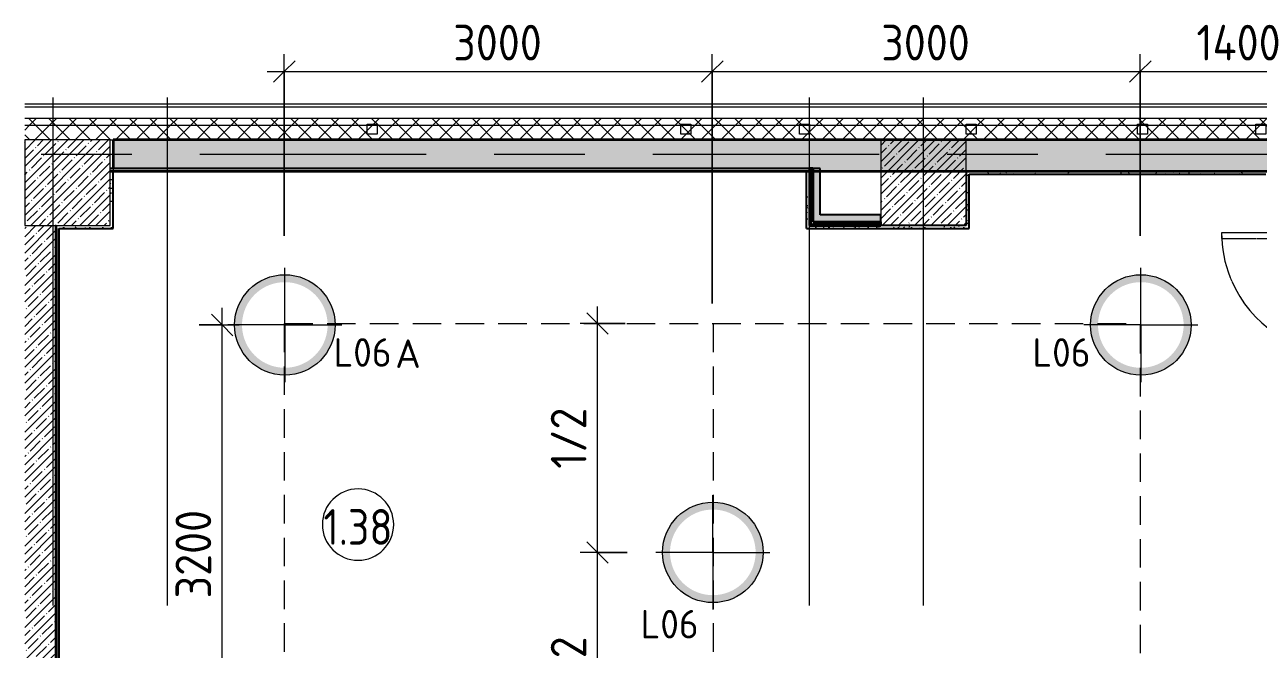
# Model space of a CAD drawing. Header units: millimetres. Extents: x 35802 to 233035, y -8553 to 29000.
# Drawn here: x 42160 to 50807, y 23531 to 27907 of the extents above; entities that cross this region are included whole.
import ezdxf

# ---------------------------------------------------------------- set-up
doc = ezdxf.new("R2010")
doc.units = ezdxf.units.MM
doc.linetypes.add('ADSK_Штрих_ш2 п1', pattern=[300, 200, -100])
doc.linetypes.add('Осевая', pattern=[3175, 635, -476.25, 1587.5, -476.25])
for name, color, linetype, lineweight in [('A-ANNO-DIMS', 7, 'Continuous', 9), ('A-ANNO-DIMS-100', 7, 'Continuous', 9), ('A-ANNO-NOTE', 7, 'Continuous', 9), ('A-AREA-IDEN', 7, 'Continuous', 9), ('A-DETL-1', 7, 'ADSK_Штрих_ш2 п1', 9), ('A-DOOR', 7, 'Continuous', 9), ('A-DOOR-1', 7, 'Continuous', 13), ('A-GLAZ', 7, 'Continuous', 9), ('A-GLAZ-1', 7, 'Continuous', 13), ('A-WALL', 7, 'Continuous', 9), ('E-LITE-EQPM-IDEN', 7, 'Continuous', 9), ('I-WALL', 7, 'Continuous', 9), ('S-COLS', 7, 'Continuous', 9), ('Оси', 7, 'Continuous', 9), ('Оси-2', 7, 'Осевая', 9)]:
    doc.layers.add(name, color=color, linetype=linetype, lineweight=lineweight)
for name, color, linetype, lineweight, true_color in [('A-CLNG-1', 7, 'Continuous', 9, 0xc0c0c0), ('A-WALL-1', 7, 'Continuous', 35, 0x3c3c3c), ('A-WALL-2', 7, 'Continuous', 25, 0x3c3c3c), ('A-WALL-3', 7, 'Continuous', 13, 0x3c3c3c), ('A-WALL-FNSH-1', 7, 'Continuous', 9, 0x3c3c3c), ('A-WALL-FNSH-2', 7, 'Continuous', 13, 0x3c3c3c), ('G-ANNO-TEXT-1', 1, 'Continuous', 9, 0xff0000)]:
    doc.layers.add(name, color=color, linetype=linetype, lineweight=lineweight, true_color=true_color)
doc.styles.add('GOST Common', font='GOST_Common.ttf', dxfattribs={"height": 200})
doc.styles.add('GOST Common_1', font='GOST_Common.ttf', dxfattribs={"width": 0.9, "height": 250})
doc.styles.add('ISOCPEUR', font='isocpeur.ttf', dxfattribs={"width": 0.9, "height": 250})
doc.styles.add('ISOCPEUR_1', font='isocpeur.ttf', dxfattribs={"height": 200})
doc.dimstyles.new('ISO-2_5_0_9К_БОЛЬШОЙ', dxfattribs={"dimscale": 304.8, "dimtxt": 248.995294, "dimasz": 0.492126, "dimexe": 0.393701, "dimexo": 0.984252, "dimgap": 0, "dimtad": 1, "dimdec": 0, "dimrnd": 10, "dimzin": 0, "dimdsep": 46, "dimtxsty": 'ISOCPEUR', "dimblk1": 'OBLIQUE', "dimblk2": 'OBLIQUE', "dimsah": 1, "dimcen": 0.09, "dimdle": 0.393701, "dimazin": 0, "dimtfac": 1, "dimtdec": 4, "dimtix": 1, "dimtmove": 0, "dimatfit": 3, "dimfxl": 1, "dimtvp": 1, "dimtolj": 1, "dimtzin": 0, "dimarcsym": 2})
pattern_1 = [(45, (0, 0), (-57.02463, 57.02463), []), (45, (57.025, 0), (-57.02463, 57.02463), [100.806, -20.161, 3.353, -16.808])]
pattern_2 = [(45, (0, 0), (-70.71068, 70.71068), []), (135, (0, 0), (-70.71068, -70.71068), [])]
pattern_3 = [(0, (0, 0), (121.92, 30.48), [10.058, -81.382, 10.058, -81.382, -487.68]), (0, (0, 0), (121.92, 30.48), [-182.88, 10.058, -172.822, 10.058, -81.382, -213.36]), (0, (0, 0), (121.92, 30.48), [-457.2, 10.058, -50.902, 10.058, -142.342]), (120, (45.72, 15.24), (-87.356454, 90.345817), [10.058, -81.382, 10.058, -81.382, -487.68]), (120, (45.72, 15.24), (-87.356454, 90.345817), [-182.88, 10.058, -172.822, 10.058, -81.382, -213.36]), (120, (45.72, 15.24), (-87.356454, 90.345817), [-457.2, 10.058, -50.902, 10.058, -142.342]), (240, (60.96, 76.2), (-34.563546, -120.825817), [10.058, -81.382, 10.058, -81.382, -487.68]), (240, (60.96, 76.2), (-34.563546, -120.825817), [-182.88, 10.058, -172.822, 10.058, -81.382, -213.36]), (240, (60.96, 76.2), (-34.563546, -120.825817), [-457.2, 10.058, -50.902, 10.058, -142.342])]
pattern_4 = [(45, (0, 0), (-106.066, 106.066), []), (135, (0, 0), (-106.066, -106.066), [])]

# ---------------------------------------------------------------- blocks, each defined once
blk = doc.blocks.new('BSC_Колонна _Прямоугольная - 600х600-V15-План расстановки осветительного оборудования 1 этажа в осях 12-23')
at = {"layer": 'S-COLS'}
h = blk.add_hatch(dxfattribs=at)
h.set_pattern_fill('FP_23', color=256, style=0, pattern_type=2)
h.set_pattern_definition([(45, (-42460, -26800), (-57.02463, 57.02463), []), (45, (-42402.975, -26800), (-57.02463, 57.02463), [100.806, -20.161, 3.353, -16.808])])
h.paths.add_polyline_path([(-300, -300), (300, -300), (300, 300), (-300, 300), (-300, -230.9)])
for p, q in [((300, 300), (-300, 300)), ((-300, 300), (-300, -300)), ((300, -300), (300, 300)), ((-300, -300), (300, -300))]:
    blk.add_line(p, q, dxfattribs=at)
blk = doc.blocks.new('120_Окно_СКБ_2Ст - 120_Окно_СКБ_2Ст 3100х2500 _мал_створка слева_-22273855-План расстановки осветительного оборудования 1 этажа в осях 12-23')
at = {"layer": 'A-GLAZ-1'}
for p, q in [((-1550, -75), (-1550, -5)), ((-1550, -5), (-1480, -5)), ((-1480, -75), (-1550, -75)), ((-1480, -5), (-1480, -75)), ((650, -75), (650, -5)), ((650, -5), (720, -5)), ((720, -75), (650, -75)), ((720, -5), (720, -75)), ((1480, -75), (1480, -5)), ((1480, -5), (1550, -5)), ((1550, -75), (1480, -75)), ((1550, -5), (1550, -75))]:
    blk.add_line(p, q, dxfattribs=at)
blk = doc.blocks.new('120_Окно_СКБ_2Ст - 120_Окно_СКБ_2Ст 2100х2400 _мал створка справа_-19092174-План расстановки осветительного оборудования 1 этажа в осях 12-23')
at = {"layer": 'A-GLAZ-1'}
for p, q in [((-1050, -75), (-1050, -5)), ((-1050, -5), (-980, -5)), ((-980, -75), (-1050, -75)), ((-980, -5), (-980, -75)), ((150, -75), (150, -5)), ((150, -5), (220, -5)), ((220, -75), (150, -75)), ((220, -5), (220, -75)), ((980, -75), (980, -5)), ((980, -5), (1050, -5)), ((1050, -75), (980, -75)), ((1050, -5), (1050, -75))]:
    blk.add_line(p, q, dxfattribs=at)
blk = doc.blocks.new('110_Дверь_СКБ_1Ст_Внутренняя1 - Д-26л 950х2100 EIW30-32941023-План расстановки осветительного оборудования 1 этажа в осях 12-23')
at = {"layer": 'A-DOOR'}
for start, end in [(113.492, 178.57963), (112.92521, 113.42587), (112.30729, 112.8605), (111.66495, 112.24407), (90, 111.60327)]:
    blk.add_arc((437.5, 100), 850, start, end, dxfattribs=at)
at = {"layer": 'A-DOOR-1'}
for p, q in [((437.5, 950), (397.5, 950)), ((397.5, 950), (397.5, 706.5)), ((437.5, 679.7), (437.5, 950)), ((397.5, 700.6), (397.5, 121)), ((437.5, 142.2), (437.5, 676.7)), ((397.5, 121), (397.5, 119.8)), ((437.5, 121), (437.5, 141.6))]:
    blk.add_line(p, q, dxfattribs=at)
blk = doc.blocks.new('DIMBLOCK43-План расстановки осветительного оборудования 1 этажа в осях 12-23')
at = {"layer": 'A-ANNO-DIMS-100', "lineweight": 20}
for p, q in [((43544.1, 25803.5), (43469.1, 25878.5)), ((43544.1, 25803.5), (43619.1, 25728.5)), ((43544.1, 22603.5), (43469.1, 22678.5)), ((43544.1, 22603.5), (43619.1, 22528.5))]:
    blk.add_line(p, q, dxfattribs=at)
at = {"layer": 'A-ANNO-DIMS-100'}
for p, q in [((43544.1, 22603.5), (43544.1, 25923.5)), ((43382.5, 25803.5), (43664.1, 25803.5)), ((43544.1, 25803.5), (43382.5, 25803.5)), ((43382.5, 22603.5), (43664.1, 22603.5)), ((43544.1, 22603.5), (43382.5, 22603.5))]:
    blk.add_line(p, q, dxfattribs=at)
at = {"layer": 'A-ANNO-DIMS-100', "color": 0, "insert": (43217.5, 23887.4), "char_height": 250, "width": 758.478, "attachment_point": 1, "rotation": 90, "line_spacing_factor": 1.149209, "style": 'ISOCPEUR'}
blk.add_mtext('3200', dxfattribs=at)
blk = doc.blocks.new('_Oblique')
at = {"color": 0, "linetype": 'ByBlock', "lineweight": -2}
blk.add_line((-0.5, -0.5), (0.5, 0.5), dxfattribs=at)
blk = doc.blocks.new('DIMBLOCK44-План расстановки осветительного оборудования 1 этажа в осях 12-23')
at = {"layer": 'A-ANNO-DIMS-100'}
for p, q in [((43980, 26428.8), (43980, 27699.8)), ((46980, 25953.2), (46980, 27699.8)), ((43860, 27579.8), (46980, 27579.8)), ((43980, 27579.8), (43980, 26428.8)), ((46980, 27579.8), (46980, 25953.2))]:
    blk.add_line(p, q, dxfattribs=at)
at = {"layer": 'A-ANNO-DIMS-100', "lineweight": 20}
for p, q in [((43980, 27579.8), (44055, 27654.8)), ((46980, 27579.8), (47055, 27654.8)), ((43980, 27579.8), (43905, 27504.8)), ((46980, 27579.8), (46905, 27504.8))]:
    blk.add_line(p, q, dxfattribs=at)
at = {"layer": 'A-ANNO-DIMS-100', "color": 0, "insert": (45164, 27906.4), "char_height": 250, "width": 758.478, "attachment_point": 1, "line_spacing_factor": 1.149209, "style": 'ISOCPEUR'}
blk.add_mtext('3000', dxfattribs=at)
blk = doc.blocks.new('DIMBLOCK45-План расстановки осветительного оборудования 1 этажа в осях 12-23')
at = {"layer": 'A-ANNO-DIMS-100'}
for p, q in [((46980, 25953.2), (46980, 27699.8)), ((49980, 26428.8), (49980, 27699.8)), ((46980, 27579.8), (49980, 27579.8)), ((46980, 27579.8), (46980, 25953.2)), ((49980, 27579.8), (49980, 26428.8))]:
    blk.add_line(p, q, dxfattribs=at)
at = {"layer": 'A-ANNO-DIMS-100', "lineweight": 20}
for p, q in [((46980, 27579.8), (47055, 27654.8)), ((49980, 27579.8), (50055, 27654.8)), ((46980, 27579.8), (46905, 27504.8)), ((49980, 27579.8), (49905, 27504.8))]:
    blk.add_line(p, q, dxfattribs=at)
at = {"layer": 'A-ANNO-DIMS-100', "color": 0, "insert": (48164, 27906.4), "char_height": 250, "width": 758.478, "attachment_point": 1, "line_spacing_factor": 1.149209, "style": 'ISOCPEUR'}
blk.add_mtext('3000', dxfattribs=at)
blk = doc.blocks.new('DIMBLOCK46-План расстановки осветительного оборудования 1 этажа в осях 12-23')
at = {"layer": 'A-ANNO-DIMS-100'}
for p, q in [((49980, 26428.8), (49980, 27699.8)), ((51380, 26837.5), (51380, 27699.8)), ((49980, 27579.8), (51500, 27579.8)), ((49980, 27579.8), (49980, 26428.8)), ((51380, 27579.8), (51380, 26837.5))]:
    blk.add_line(p, q, dxfattribs=at)
at = {"layer": 'A-ANNO-DIMS-100', "lineweight": 20}
for p, q in [((49980, 27579.8), (50055, 27654.8)), ((51380, 27579.8), (51455, 27654.8)), ((49980, 27579.8), (49905, 27504.8)), ((51380, 27579.8), (51305, 27504.8))]:
    blk.add_line(p, q, dxfattribs=at)
at = {"layer": 'A-ANNO-DIMS-100', "color": 0, "insert": (50373.5, 27906.4), "char_height": 250, "width": 735.494, "attachment_point": 1, "line_spacing_factor": 1.149209, "style": 'ISOCPEUR'}
blk.add_mtext('1400', dxfattribs=at)
blk = doc.blocks.new('Марка_Помещения - Номер-25198446-План расстановки осветительного оборудования 1 этажа в осях 12-23')
at = {"layer": 'A-AREA-IDEN'}
for start, end in [(360, 180), (180, 360)]:
    blk.add_arc((0, 0), 2.5, start, end, dxfattribs=at)
blk = doc.blocks.new('DIMBLOCK67-План расстановки осветительного оборудования 1 этажа в осях 12-23')
at = {"layer": 'A-ANNO-DIMS-100', "lineweight": 20}
for p, q in [((46174.3, 24210.4), (46099.3, 24285.4)), ((46174.3, 24210.4), (46249.3, 24135.4)), ((46174.3, 22607.5), (46099.3, 22682.5)), ((46174.3, 22607.5), (46249.3, 22532.5))]:
    blk.add_line(p, q, dxfattribs=at)
at = {"layer": 'A-ANNO-DIMS-100'}
for p, q in [((46382.5, 24210.4), (46054.3, 24210.4)), ((46174.3, 22607.5), (46174.3, 24210.4)), ((46174.3, 24210.4), (46382.5, 24210.4)), ((46368.2, 22607.5), (46054.3, 22607.5)), ((46174.3, 22607.5), (46368.2, 22607.5))]:
    blk.add_line(p, q, dxfattribs=at)
at = {"layer": 'A-ANNO-DIMS-100', "color": 0, "insert": (45847.7, 23193.5), "char_height": 250, "width": 517.144, "attachment_point": 1, "rotation": 90, "line_spacing_factor": 1.149209, "style": 'ISOCPEUR'}
blk.add_mtext('1/2', dxfattribs=at)
blk = doc.blocks.new('DIMBLOCK68-План расстановки осветительного оборудования 1 этажа в осях 12-23')
at = {"layer": 'A-ANNO-DIMS-100', "lineweight": 20}
for p, q in [((46174.3, 25813.4), (46099.3, 25888.4)), ((46174.3, 25813.4), (46249.3, 25738.4)), ((46174.3, 24210.4), (46099.3, 24285.4)), ((46174.3, 24210.4), (46249.3, 24135.4))]:
    blk.add_line(p, q, dxfattribs=at)
at = {"layer": 'A-ANNO-DIMS-100'}
for p, q in [((46174.3, 24210.4), (46174.3, 25933.4)), ((46368.2, 25813.4), (46054.3, 25813.4)), ((46174.3, 25813.4), (46368.2, 25813.4)), ((46382.5, 24210.4), (46054.3, 24210.4)), ((46174.3, 24210.4), (46382.5, 24210.4))]:
    blk.add_line(p, q, dxfattribs=at)
at = {"layer": 'A-ANNO-DIMS-100', "color": 0, "insert": (45847.7, 24796.4), "char_height": 250, "width": 517.144, "attachment_point": 1, "rotation": 90, "line_spacing_factor": 1.149209, "style": 'ISOCPEUR'}
blk.add_mtext('1/2', dxfattribs=at)

msp = doc.modelspace()

# ---------------------------------------------------------------- hatches: boundary and pattern name
at = {"layer": 'A-ANNO-NOTE'}
h = msp.add_hatch(color=256, dxfattribs=at)
h.paths.add_polyline_path([(43983.5, 25451.4), (44011.1, 25452.5), (44038.6, 25455.8), (44065.7, 25461.1), (44092.3, 25468.7), (44118.2, 25478.2), (44143.3, 25489.8), (44167.5, 25503.3), (44190.4, 25518.7), (44212.1, 25535.8), (44232.4, 25554.5), (44251.2, 25574.8), (44268.3, 25596.5), (44283.7, 25619.5), (44297.2, 25643.6), (44308.8, 25668.7), (44318.3, 25694.7), (44325.8, 25721.3), (44331.2, 25748.4), (44334.5, 25775.8), (44335.6, 25803.5), (44334.5, 25831.1), (44331.2, 25858.5), (44325.8, 25885.6), (44318.3, 25912.2), (44308.8, 25938.2), (44297.2, 25963.3), (44283.7, 25987.4), (44268.3, 26010.4), (44251.2, 26032.1), (44232.4, 26052.4), (44212.1, 26071.1), (44190.4, 26088.3), (44167.5, 26103.6), (44143.3, 26117.1), (44118.2, 26128.7), (44086.9, 26139.9), (44065.7, 26145.8), (44038.6, 26151.2), (44011.1, 26154.4), (43983.5, 26155.5), (43955.9, 26154.4), (43928.4, 26151.2), (43901.3, 26145.8), (43874.7, 26138.3), (43848.8, 26128.7), (43823.7, 26117.1), (43799.6, 26103.6), (43776.6, 26088.3), (43754.9, 26071.1), (43734.2, 26051.9), (43715.8, 26032.1), (43698.7, 26010.4), (43683.4, 25987.4), (43669.9, 25963.3), (43658.3, 25938.2), (43648.7, 25912.2), (43641.2, 25885.6), (43635.8, 25858.5), (43632.6, 25831.1), (43631.5, 25803.5), (43632.6, 25775.8), (43635.8, 25748.4), (43641.2, 25721.3), (43648.7, 25694.7), (43660.3, 25664.1), (43669.9, 25643.6), (43683.4, 25619.5), (43698.7, 25596.5), (43715.8, 25574.8), (43734.6, 25554.5), (43756, 25534.8), (43776.6, 25518.7), (43799.6, 25503.3), (43823.7, 25489.8), (43848.8, 25478.2), (43874.7, 25468.7), (43905.6, 25460.2), (43928.4, 25455.8), (43955.9, 25452.5), (43974.3, 25451.5)])
h.paths.add_polyline_path([(43983.5, 25503.5), (43960, 25504.4), (43936.6, 25507.2), (43913.5, 25511.7), (43890.8, 25518.1), (43868.7, 25526.3), (43847.3, 25536.2), (43826.8, 25547.7), (43807.2, 25560.8), (43788.7, 25575.3), (43771.4, 25591.3), (43755.4, 25608.6), (43740.8, 25627.1), (43724.2, 25652.6), (43716.2, 25667.3), (43706.4, 25688.7), (43698.2, 25710.8), (43691.8, 25733.4), (43687.2, 25756.5), (43684.4, 25779.9), (43683.5, 25803.5), (43684.4, 25827), (43687.2, 25850.4), (43691.8, 25873.5), (43698.2, 25896.2), (43708.2, 25922.7), (43716.2, 25939.7), (43727.7, 25960.2), (43740.8, 25979.8), (43755.4, 25998.3), (43771.4, 26015.6), (43788.7, 26031.6), (43807.2, 26046.2), (43826.8, 26059.2), (43847.3, 26070.8), (43868.7, 26080.6), (43890.8, 26088.8), (43913.5, 26095.2), (43936.6, 26099.8), (43960, 26102.5), (43983.5, 26103.5), (44007.1, 26102.5), (44030.5, 26099.8), (44053.6, 26095.2), (44076.2, 26088.8), (44098.3, 26080.6), (44119.7, 26070.8), (44140.3, 26059.2), (44159.9, 26046.2), (44178.4, 26031.6), (44195.7, 26015.6), (44211.6, 25998.3), (44226.2, 25979.8), (44239.3, 25960.2), (44250.8, 25939.7), (44260.7, 25918.3), (44268.8, 25896.2), (44275.2, 25873.5), (44279.8, 25850.4), (44282.6, 25827), (44283.5, 25803.5), (44282.6, 25779.9), (44279.8, 25756.5), (44275.2, 25733.4), (44268.3, 25709.2), (44260.7, 25688.7), (44249.2, 25664.1), (44239.3, 25646.7), (44226.2, 25627.1), (44211.6, 25608.6), (44195.7, 25591.3), (44178.4, 25575.3), (44159.9, 25560.8), (44140.3, 25547.7), (44117, 25534.8), (44098.3, 25526.3), (44076.2, 25518.1), (44053.6, 25511.7), (44030.5, 25507.2), (44007.1, 25504.4), (43991.4, 25503.6)])
h = msp.add_hatch(color=256, dxfattribs=at)
h.paths.add_polyline_path([(49983.5, 25451.4), (50011.1, 25452.5), (50038.6, 25455.8), (50065.7, 25461.1), (50092.3, 25468.7), (50118.2, 25478.2), (50143.3, 25489.8), (50167.5, 25503.3), (50190.4, 25518.7), (50212.1, 25535.8), (50232.4, 25554.5), (50253.7, 25577.8), (50268.3, 25596.5), (50283.7, 25619.5), (50297.2, 25643.6), (50308.8, 25668.7), (50318.3, 25694.7), (50325.8, 25721.3), (50331.2, 25748.4), (50334.5, 25775.8), (50335.6, 25803.5), (50334.5, 25831.1), (50331.2, 25858.5), (50325.8, 25885.6), (50318.3, 25912.2), (50308.8, 25938.2), (50297.2, 25963.3), (50283.7, 25987.4), (50268.3, 26010.4), (50251.2, 26032.1), (50232.4, 26052.4), (50212.1, 26071.1), (50190.4, 26088.3), (50167.5, 26103.6), (50143.3, 26117.1), (50118.2, 26128.7), (50092.3, 26138.3), (50065.7, 26145.8), (50038.6, 26151.2), (50011.1, 26154.4), (49983.5, 26155.5), (49955.9, 26154.4), (49928.4, 26151.2), (49901.3, 26145.8), (49874.7, 26138.3), (49848.8, 26128.7), (49823.7, 26117.1), (49799.6, 26103.6), (49776.6, 26088.3), (49754.9, 26071.1), (49734.2, 26051.9), (49715.8, 26032.1), (49698.7, 26010.4), (49683.4, 25987.4), (49669.9, 25963.3), (49658.3, 25938.2), (49648.7, 25912.2), (49641.2, 25885.6), (49635.8, 25858.5), (49632.6, 25831.1), (49631.5, 25803.5), (49632.6, 25775.8), (49635.8, 25748.4), (49641.2, 25721.3), (49648.7, 25694.7), (49660.3, 25664.1), (49669.9, 25643.6), (49683.4, 25619.5), (49698.7, 25596.5), (49715.8, 25574.8), (49734.6, 25554.5), (49756, 25534.8), (49776.6, 25518.7), (49799.6, 25503.3), (49823.7, 25489.8), (49848.8, 25478.2), (49874.7, 25468.7), (49901.3, 25461.1), (49928.4, 25455.8), (49955.9, 25452.5), (49974.3, 25451.5)])
h.paths.add_polyline_path([(49983.5, 25503.5), (49960, 25504.4), (49936.6, 25507.2), (49913.5, 25511.7), (49890.8, 25518.1), (49868.7, 25526.3), (49847.3, 25536.2), (49826.8, 25547.7), (49807.2, 25560.8), (49788.7, 25575.3), (49771.4, 25591.3), (49755.4, 25608.6), (49740.8, 25627.1), (49727.7, 25646.7), (49716.2, 25667.3), (49706.4, 25688.7), (49698.2, 25710.8), (49691.8, 25733.4), (49687.2, 25756.5), (49684.4, 25779.9), (49683.5, 25803.5), (49684.4, 25827), (49687.2, 25850.4), (49691.8, 25873.5), (49698.2, 25896.2), (49708.2, 25922.7), (49716.2, 25939.7), (49727.7, 25960.2), (49740.8, 25979.8), (49755.4, 25998.3), (49771.4, 26015.6), (49788.7, 26031.6), (49807.2, 26046.2), (49826.8, 26059.2), (49847.3, 26070.8), (49868.7, 26080.6), (49890.9, 26088.8), (49913.5, 26095.2), (49936.6, 26099.8), (49960, 26102.5), (49983.5, 26103.5), (50007.1, 26102.5), (50030.5, 26099.8), (50053.6, 26095.2), (50076.2, 26088.8), (50098.3, 26080.6), (50119.7, 26070.8), (50140.3, 26059.2), (50159.9, 26046.2), (50178.4, 26031.6), (50195.7, 26015.6), (50211.6, 25998.3), (50226.2, 25979.8), (50239.3, 25960.2), (50253.7, 25933.8), (50260.7, 25918.3), (50268.8, 25896.2), (50275.2, 25873.5), (50279.8, 25850.4), (50282.6, 25827), (50283.5, 25803.5), (50282.6, 25779.9), (50279.8, 25756.5), (50275.2, 25733.4), (50268.8, 25710.8), (50260.7, 25688.7), (50249.2, 25664.1), (50239.3, 25646.7), (50226.2, 25627.1), (50211.6, 25608.6), (50195.7, 25591.3), (50178.4, 25575.3), (50159.9, 25560.8), (50140.3, 25547.7), (50117, 25534.8), (50098.3, 25526.3), (50072.3, 25516.9), (50053.6, 25511.7), (50030.5, 25507.2), (50007.1, 25504.4), (49991.4, 25503.6)])
h = msp.add_hatch(color=256, dxfattribs=at)
h.paths.add_polyline_path([(46983.5, 23858.4), (47011.1, 23859.5), (47038.6, 23862.7), (47065.7, 23868.1), (47092.3, 23875.6), (47118.2, 23885.2), (47143.3, 23896.8), (47170.3, 23912.1), (47190.4, 23925.6), (47212.1, 23942.7), (47232.4, 23961.5), (47252.6, 23983.5), (47268.3, 24003.5), (47283.7, 24026.5), (47297.2, 24050.6), (47308.8, 24075.7), (47318.3, 24101.6), (47325.8, 24128.2), (47331.2, 24155.4), (47334.5, 24182.8), (47335.6, 24210.4), (47334.1, 24242), (47331.2, 24265.5), (47325.8, 24292.6), (47318.3, 24319.2), (47308.8, 24345.1), (47296.6, 24371.3), (47283.7, 24394.4), (47268.3, 24417.3), (47251.2, 24439.1), (47232.4, 24459.4), (47212.1, 24478.1), (47190.4, 24495.2), (47167.5, 24510.6), (47143.3, 24524.1), (47118.2, 24535.7), (47092.3, 24545.2), (47065.7, 24552.7), (47038.6, 24558.1), (47011.1, 24561.4), (46983.5, 24562.5), (46955.9, 24561.4), (46928.4, 24558.1), (46901.3, 24552.7), (46874.7, 24545.2), (46848.8, 24535.7), (46823.7, 24524.1), (46799.6, 24510.6), (46776.6, 24495.2), (46754.9, 24478.1), (46734.6, 24459.4), (46715.8, 24439.1), (46698.7, 24417.3), (46683.4, 24394.4), (46669.9, 24370.2), (46658.3, 24345.1), (46648.7, 24319.2), (46641.2, 24292.6), (46635.8, 24265.5), (46632.6, 24238), (46631.5, 24210.4), (46632.6, 24182.8), (46635.8, 24155.4), (46641.2, 24128.2), (46648.7, 24101.6), (46658.3, 24075.7), (46669.9, 24050.6), (46683.4, 24026.5), (46698.7, 24003.5), (46715.8, 23981.8), (46734.6, 23961.5), (46754.9, 23942.7), (46776.6, 23925.6), (46799.6, 23910.3), (46823.7, 23896.8), (46848.8, 23885.2), (46874.7, 23875.6), (46901.3, 23868.1), (46928.4, 23862.7), (46955.9, 23859.5), (46974.3, 23858.5)])
h.paths.add_polyline_path([(46983.5, 23910.4), (46960, 23911.4), (46936.6, 23914.1), (46913.5, 23918.7), (46890.8, 23925.1), (46868.7, 23933.3), (46847.3, 23943.1), (46826.8, 23954.6), (46807.2, 23967.7), (46787.3, 23983.5), (46771.4, 23998.3), (46755.4, 24015.6), (46740.8, 24034.1), (46727.7, 24053.7), (46716.2, 24074.2), (46706.4, 24095.6), (46698.2, 24117.7), (46691.8, 24140.4), (46687.2, 24163.5), (46684.4, 24186.9), (46683.5, 24210.4), (46684.4, 24234), (46687.2, 24257.4), (46691.8, 24280.5), (46698.2, 24303.1), (46706.4, 24325.2), (46716.2, 24346.6), (46730.3, 24371.3), (46740.8, 24386.8), (46755.4, 24405.3), (46771.4, 24422.6), (46788.7, 24438.5), (46807.6, 24453.4), (46826.8, 24466.2), (46847.3, 24477.7), (46868.7, 24487.6), (46890.8, 24495.7), (46913.5, 24502.1), (46936.6, 24506.7), (46960, 24509.5), (46988.9, 24510.4), (47007.1, 24509.5), (47030.5, 24506.7), (47059.6, 24500.6), (47076.2, 24495.7), (47098.3, 24487.6), (47119.7, 24477.7), (47140.3, 24466.2), (47159.9, 24453.1), (47178.4, 24438.5), (47195.7, 24422.6), (47211.6, 24405.3), (47226.2, 24386.8), (47239.3, 24367.2), (47250.8, 24346.6), (47260.7, 24325.2), (47268.8, 24303.1), (47275.2, 24280.5), (47279.8, 24257.4), (47282.6, 24234), (47283.5, 24210.4), (47282.6, 24186.9), (47279.8, 24163.5), (47275.2, 24140.4), (47267.2, 24112.8), (47260.7, 24095.6), (47250.8, 24074.2), (47239.3, 24053.7), (47226.2, 24034.1), (47211.6, 24015.6), (47195.7, 23998.3), (47178.4, 23982.3), (47159.9, 23967.7), (47140.3, 23954.6), (47119.7, 23943.1), (47098.3, 23933.3), (47076.2, 23925.1), (47053.6, 23918.7), (47030.5, 23914.1), (47007.1, 23911.4), (46988.9, 23910.5)])
at = {"layer": 'A-WALL'}
h = msp.add_hatch(dxfattribs=at)
h.set_pattern_fill('FP_17', color=256, style=0, pattern_type=2)
h.set_pattern_definition(pattern_2)
h.paths.add_polyline_path([(84590, 27200), (84590, 27250), (68210, 27250), (68210, 27200), (83263.9, 27200)])
h.paths.add_polyline_path([(68120, 27200), (68120, 27225), (68130, 27225), (68130, 27250), (67190, 27250), (67190, 27225), (67200, 27225), (67200, 27200), (68028.4, 27200)])
h.paths.add_polyline_path([(67110, 27200), (67110, 27250), (42160, 27250), (42160, 27200), (66577.4, 27200)])
h = msp.add_hatch(dxfattribs=at)
h.set_pattern_fill('FP_17', color=256, style=0, pattern_type=2)
h.set_pattern_definition(pattern_2)
h.paths.add_polyline_path([(84590, 27100), (84590, 27200), (68210, 27200), (68210, 27110), (68242, 27110), (68242, 27102), (68172, 27102), (68172, 27185), (68120, 27185), (68120, 27200), (67200, 27200), (67200, 27185), (67148, 27185), (67148, 27102), (67078, 27102), (67078, 27110), (67110, 27110), (67110, 27200), (42160, 27200), (42160, 27100), (83263.9, 27100)])
at = {"layer": 'I-WALL'}
h = msp.add_hatch(dxfattribs=at)
h.set_pattern_fill('FP_1', color=256, style=0, pattern_type=2)
h.set_pattern_definition(pattern_1)
h.paths.add_polyline_path([(84200, 26880), (84200, 27100), (42780, 27100), (42780, 26900), (42760, 26900), (42760, 26880), (84100, 26880)])
h = msp.add_hatch(dxfattribs=at)
h.set_pattern_fill('FP_67', color=256, style=0, pattern_type=2)
h.set_pattern_definition(pattern_3)
h.paths.add_polyline_path([(47640, 26880), (47640, 26900), (42780, 26900), (42780, 26880), (46988.9, 26880)])
h = msp.add_hatch(dxfattribs=at)
h.set_pattern_fill('FP_67', color=256, style=0, pattern_type=2)
h.set_pattern_definition(pattern_3)
h.paths.add_polyline_path([(47660, 26500), (47660, 26900), (47640, 26900), (47640, 26500)])
h = msp.add_hatch(dxfattribs=at)
h.set_pattern_fill('FP_74', color=256, style=0, pattern_type=2)
h.set_pattern_definition(pattern_4)
h.paths.add_polyline_path([(47660, 26500), (47672.5, 26500), (47672.5, 26900), (47660, 26900), (47660, 26569.1)])
h = msp.add_hatch(dxfattribs=at)
h.set_pattern_fill('FP_74', color=256, style=0, pattern_type=2)
h.set_pattern_definition(pattern_4)
h.paths.add_polyline_path([(47672.5, 26512.5), (47685, 26512.5), (47685, 26900), (47672.5, 26900), (47672.5, 26569.1)])
for points in [[(47735, 26525), (47735, 26900), (47685, 26900), (47685, 26525), (47714.4, 26525)], [(48160, 26525), (48160, 26575), (47735, 26575), (47735, 26525)]]:
    msp.add_hatch(color=256, dxfattribs=at).paths.add_polyline_path(points)
h = msp.add_hatch(dxfattribs=at)
h.set_pattern_fill('FP_67', color=256, style=0, pattern_type=2)
h.set_pattern_definition(pattern_3)
h.paths.add_polyline_path([(42780, 26480), (42780, 26880), (42760, 26880), (42760, 26480)])
h = msp.add_hatch(dxfattribs=at)
h.set_pattern_fill('FP_67', color=256, style=0, pattern_type=2)
h.set_pattern_definition(pattern_3)
h.paths.add_polyline_path([(48760, 26480), (48780, 26480), (48780, 26880), (48760, 26880), (48760, 26500)])
h = msp.add_hatch(dxfattribs=at)
h.set_pattern_fill('FP_67', color=256, style=0, pattern_type=2)
h.set_pattern_definition(pattern_3)
h.paths.add_polyline_path([(50616.4, 26860), (50860, 26860), (50860, 26880), (48780, 26880), (48781, 26860), (49890.9, 26860)])
h = msp.add_hatch(dxfattribs=at)
h.set_pattern_fill('FP_1', color=256, style=0, pattern_type=2)
h.set_pattern_definition(pattern_1)
h.paths.add_polyline_path([(42380, 23300), (42380, 26500), (42160, 26500), (42160, 23300)])
h = msp.add_hatch(dxfattribs=at)
h.set_pattern_fill('FP_67', color=256, style=0, pattern_type=2)
h.set_pattern_definition(pattern_3)
h.paths.add_polyline_path([(42760, 26480), (42760, 26500), (42380, 26500), (42380, 26480), (42636, 26480)])
h = msp.add_hatch(dxfattribs=at)
h.set_pattern_fill('FP_67', color=256, style=0, pattern_type=2)
h.set_pattern_definition(pattern_3)
h.paths.add_polyline_path([(42380, 23300), (42400, 23300), (42400, 26480), (42380, 26480), (42380, 23466.4)])
h = msp.add_hatch(dxfattribs=at)
h.set_pattern_fill('FP_67', color=256, style=0, pattern_type=2)
h.set_pattern_definition(pattern_3)
h.paths.add_polyline_path([(48760, 26480), (48760, 26500), (47640, 26500), (47640, 26480), (48439.9, 26480)])
h = msp.add_hatch(dxfattribs=at)
h.set_pattern_fill('FP_74', color=256, style=0, pattern_type=2)
h.set_pattern_definition(pattern_4)
h.paths.add_polyline_path([(47685, 26500), (48160, 26500), (48160, 26512.5), (47672.5, 26512.5), (47672.5, 26500)])
h = msp.add_hatch(dxfattribs=at)
h.set_pattern_fill('FP_74', color=256, style=0, pattern_type=2)
h.set_pattern_definition(pattern_4)
h.paths.add_polyline_path([(47714.4, 26512.5), (48160, 26512.5), (48160, 26525), (47685, 26525), (47685, 26512.5)])
at = {"layer": 'S-COLS'}
h = msp.add_hatch(dxfattribs=at)
h.set_pattern_fill('FP_1', color=256, style=0, pattern_type=2)
h.set_pattern_definition(pattern_1)
h.paths.add_polyline_path([(48160, 26500), (48760, 26500), (48760, 27100), (48160, 27100), (48160, 26569.1)])

# ---------------------------------------------------------------- linework, layer by layer
at = {"layer": 'A-ANNO-NOTE'}
for p, q in [((43983.5, 25803.5), (43983.5, 26203.5)), ((49983.5, 25803.5), (49983.5, 26203.5)), ((43983.5, 25803.5), (43583.5, 25803.5)), ((43983.5, 25803.5), (43983.5, 25403.5)), ((43983.5, 25803.5), (44383.5, 25803.5)), ((49983.5, 25803.5), (49583.5, 25803.5)), ((49983.5, 25803.5), (49983.5, 25403.5)), ((49983.5, 25803.5), (50383.5, 25803.5)), ((46983.5, 24210.4), (46983.5, 24610.4)), ((46983.5, 24210.4), (46583.5, 24210.4)), ((46983.5, 24210.4), (46983.5, 23810.4)), ((46983.5, 24210.4), (47383.5, 24210.4))]:
    msp.add_line(p, q, dxfattribs=at)
for centre in [(43983.5, 25803.5), (49983.5, 25803.5), (46983.5, 24210.4)]:
    msp.add_circle(centre, 352, dxfattribs=at)
at = {"layer": 'A-CLNG-1'}
for p, q in [((42781, 26879), (47639, 26879)), ((47639, 26479), (47639, 26479.5)), ((48781, 26479), (47639, 26479)), ((48781, 26479.5), (48781, 26479))]:
    msp.add_line(p, q, dxfattribs=at)
at = {"layer": 'A-DETL-1'}
for p, q in [((43980, 25813.4), (43980, 16195.8)), ((43980, 25813.4), (49980, 25813.4)), ((46985.4, 25813.4), (46985.4, 22607.5)), ((49980, 25803.5), (49980, 16195.8))]:
    msp.add_line(p, q, dxfattribs=at)
at = {"layer": 'A-WALL'}
for p, q in [((67110, 27250), (42160, 27250)), ((67110, 27200), (42160, 27200)), ((42780, 26900), (42780, 26880)), ((47672.5, 26900), (47672.5, 26512.5)), ((47672.5, 26512.5), (48160, 26512.5))]:
    msp.add_line(p, q, dxfattribs=at)
at = {"layer": 'A-WALL-1'}
for p, q in [((42780, 27100), (42780, 26900)), ((84200, 27100), (42780, 27100)), ((47685, 26900), (47660, 26900)), ((47660, 26900), (47660, 26500)), ((47685, 26900), (47685, 26525)), ((42760, 26880), (57550, 26880)), ((42380, 23300), (42380, 26500)), ((47660, 26500), (48160, 26500)), ((47685, 26525), (48160, 26525)), ((48160, 26500), (48160, 26525))]:
    msp.add_line(p, q, dxfattribs=at)
at = {"layer": 'A-WALL-2'}
for p, q in [((47660, 26900), (42760, 26900)), ((47735, 26900), (47685, 26900)), ((47735, 26575), (47735, 26900)), ((42780, 26480), (42780, 26880)), ((42780, 26880), (47640, 26880)), ((47640, 26480), (47640, 26880)), ((48760, 26880), (48760, 26500)), ((48780, 26480), (48780, 26860)), ((48780, 26860), (50860, 26860)), ((48160, 26575), (47735, 26575)), ((48160, 26525), (48160, 26575)), ((42400, 26480), (42780, 26480)), ((42400, 23320), (42400, 26480)), ((47640, 26480), (48780, 26480)), ((48760, 26500), (48160, 26500))]:
    msp.add_line(p, q, dxfattribs=at)
at = {"layer": 'A-WALL-3'}
for p, q in [((67110, 27330), (42160, 27330)), ((42760, 27100), (60160, 27100))]:
    msp.add_line(p, q, dxfattribs=at)
at = {"layer": 'A-WALL-FNSH-1'}
msp.add_line((68090, 27350), (42160, 27350), dxfattribs=at)
at = {"layer": 'A-WALL-FNSH-2'}
for p, q in [((47639, 26879), (47639, 26479.5)), ((47640, 26879), (47639, 26879)), ((48781, 26479.5), (48781, 26860)), ((47639, 26479.5), (47640, 26479.5)), ((47640, 26479.5), (47640, 26480)), ((48780, 26480), (48780, 26479.5)), ((48780, 26479.5), (48781, 26479.5))]:
    msp.add_line(p, q, dxfattribs=at)
at = {"layer": 'I-WALL'}
for p, q in [((42781, 26879), (42781, 26479)), ((44560, 26880), (44560, 26879)), ((50839, 26859), (48781, 26859)), ((42401, 26479), (42401, 23321)), ((42781, 26479), (42401, 26479))]:
    msp.add_line(p, q, dxfattribs=at)
at = {"layer": 'S-COLS'}
for p, q in [((48760, 27100), (48160, 27100)), ((48160, 27100), (48160, 26500)), ((48760, 26500), (48760, 27100)), ((48160, 26500), (48760, 26500))]:
    msp.add_line(p, q, dxfattribs=at)
at = {"layer": 'Оси'}
for p, q in [((42360, 24898.1), (42360, 27398.1)), ((43160, 24898.1), (43160, 27398.1)), ((47660, 24898.1), (47660, 27398.1)), ((48460, 24898.1), (48460, 27398.1))]:
    msp.add_line(p, q, dxfattribs=at)
at = {"layer": 'Оси-2'}
for p, q in [((39101.6, 27000), (82250, 27000)), ((42360, 501), (42360, 24898.1)), ((43160, 501), (43160, 24898.1)), ((47660, 501), (47660, 24898.1)), ((48460, 501), (48460, 24898.1))]:
    msp.add_line(p, q, dxfattribs=at)

# ---------------------------------------------------------------- block references
at = {"layer": 'A-AREA-IDEN', "xscale": 99.99999999999993, "yscale": 99.99999999999993, "zscale": 99.99999999999993}
msp.add_blockref('Марка_Помещения - Номер-25198446-План расстановки осветительного оборудования 1 этажа в осях 12-23', (44496.6, 24405), dxfattribs=at)
at = {"layer": 'A-DOOR', "rotation": 89.9999999999999}
msp.add_blockref('110_Дверь_СКБ_1Ст_Внутренняя1 - Д-26л 950х2100 EIW30-32941023-План расстановки осветительного оборудования 1 этажа в осях 12-23', (51500, 26012.5), dxfattribs=at)
at = {"layer": 'A-GLAZ'}
for name, p in [('120_Окно_СКБ_2Ст - 120_Окно_СКБ_2Ст 3100х2500 _мал_створка слева_-22273855-План расстановки осветительного оборудования 1 этажа в осях 12-23', (46110, 27215)), ('120_Окно_СКБ_2Ст - 120_Окно_СКБ_2Ст 2100х2400 _мал створка справа_-19092174-План расстановки осветительного оборудования 1 этажа в осях 12-23', (49810, 27215))]:
    msp.add_blockref(name, p, dxfattribs=at)
at = {"layer": 'S-COLS'}
msp.add_blockref('BSC_Колонна _Прямоугольная - 600х600-V15-План расстановки осветительного оборудования 1 этажа в осях 12-23', (42460, 26800), dxfattribs=at)

# ---------------------------------------------------------------- texts
at = {"layer": 'A-AREA-IDEN', "insert": (44254.7, 24513.6), "char_height": 250, "width": 606.076, "attachment_point": 1, "style": 'GOST Common_1'}
msp.add_mtext('1.38', dxfattribs=at)
at = {"layer": 'E-LITE-EQPM-IDEN', "char_height": 200, "width": 529.114, "attachment_point": 1, "style": 'GOST Common'}
for insert in [(44325.4, 25711), (49224.5, 25711), (46477.6, 23807.5)]:
    msp.add_mtext('L06', dxfattribs=dict(at, insert=insert))
at = {"layer": 'G-ANNO-TEXT-1', "insert": (44756.8, 25702.4), "char_height": 200, "width": 224.472, "attachment_point": 1, "style": 'ISOCPEUR_1'}
msp.add_mtext('\\fISOCPEUR|b0|i0|c204|p34|;А', dxfattribs=at)

# ---------------------------------------------------------------- dimensions: what is measured, and where the dimension line sits
at = {"layer": 'A-ANNO-DIMS'}
for base, p1, p2, override, picture, middle in [((46980, 27579.8), (43980, 26128.8), (46980, 25653.2), {"dimpost": '<>', "dimfxl": 3037.466278}, 'DIMBLOCK44-План расстановки осветительного оборудования 1 этажа в осях 12-23', (45480, 27704.8)), ((49980, 27579.8), (46980, 25653.2), (49980, 26128.8), {"dimpost": '<>', "dimfxl": 3037.466278}, 'DIMBLOCK45-План расстановки осветительного оборудования 1 этажа в осях 12-23', (48480, 27704.8)), ((51380, 27579.8), (49980, 26128.8), (51380, 26537.5), {"dimpost": '<>', "dimfxl": 1458.425019}, 'DIMBLOCK46-План расстановки осветительного оборудования 1 этажа в осях 12-23', (50680, 27704.8))]:
    dim = msp.add_linear_dim(base=base, p1=p1, p2=p2, dimstyle='ISO-2_5_0_9К_БОЛЬШОЙ', override=override, dxfattribs=at)
    dim.commit()
    dim.dimension.update_dxf_attribs({"geometry": picture, "text_midpoint": middle})
dim = msp.add_linear_dim(base=(43544.1, 25803.5), p1=(43682.5, 22603.5), p2=(43682.5, 25803.5), angle=90, dimstyle='ISO-2_5_0_9К_БОЛЬШОЙ', override={"dimpost": '<>', "dimfxl": 3200}, dxfattribs=at)
dim.commit()
dim.dimension.update_dxf_attribs({"geometry": 'DIMBLOCK43-План расстановки осветительного оборудования 1 этажа в осях 12-23', "text_midpoint": (43419.1, 24203.5)})
for base, p1, p2, picture, middle in [((46174.3, 25813.4), (46682.5, 24210.4), (46068.2, 25813.4), 'DIMBLOCK68-План расстановки осветительного оборудования 1 этажа в осях 12-23', (46049.3, 25011.9)), ((46174.3, 24210.4), (46068.2, 22607.5), (46682.5, 24210.4), 'DIMBLOCK67-План расстановки осветительного оборудования 1 этажа в осях 12-23', (46049.3, 23409))]:
    dim = msp.add_linear_dim(base=base, p1=p1, p2=p2, angle=90, text='1/2', dimstyle='ISO-2_5_0_9К_БОЛЬШОЙ', override={"dimpost": '<>', "dimfxl": 1716.603594}, dxfattribs=at)
    dim.commit()
    dim.dimension.update_dxf_attribs({"geometry": picture, "text_midpoint": middle})

doc.saveas('drawing.dxf')
